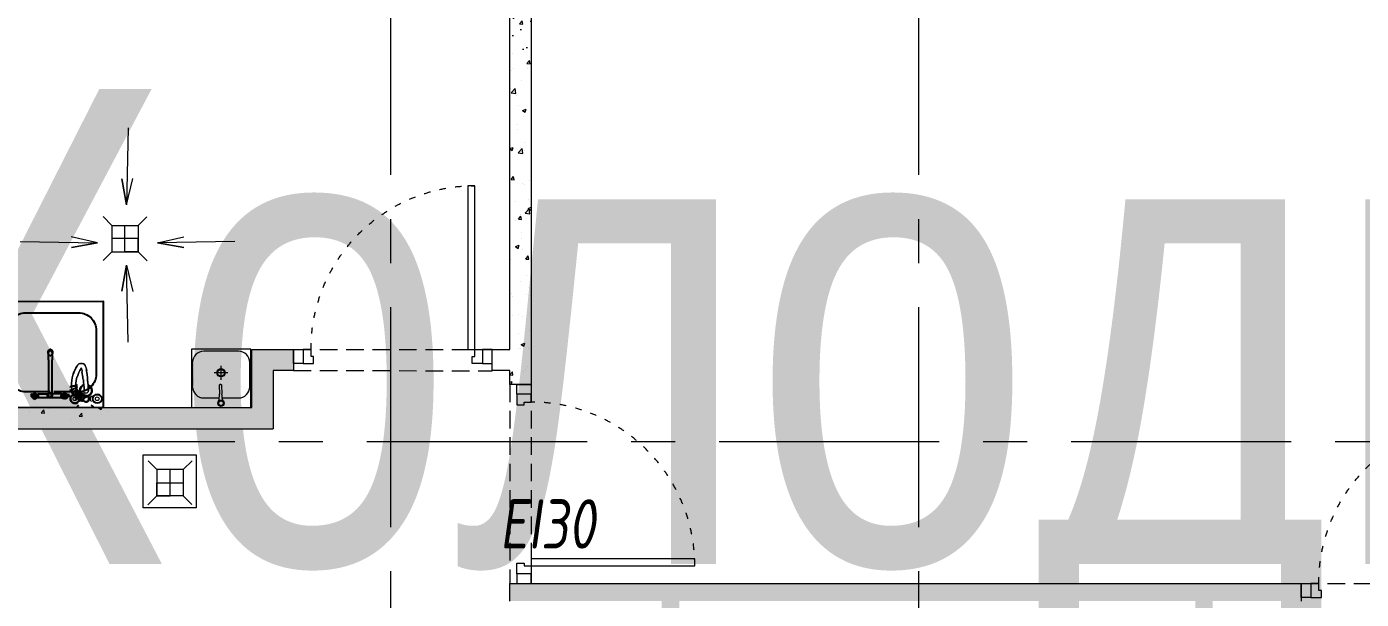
# Model space of a CAD drawing. Header units: millimetres. Extents: x -455656 to 9247092, y 0 to 412358.
# Drawn here: x -214300 to -206719, y 362361 to 365613 of the extents above; entities that cross this region are included whole.
import ezdxf
from ezdxf import colors
from ezdxf.entities.mleader import LeaderData, LeaderLine
from ezdxf.enums import TextEntityAlignment as Align
from ezdxf.math import Vec2, Vec3

# ---------------------------------------------------------------- set-up
doc = ezdxf.new("R2018")
doc.units = ezdxf.units.MM
doc.header["$MEASUREMENT"] = 0
for name, pattern in [('ACAD_ISO03W100', [30, 12, -18]), ('ADSK_Штриховая_ш2 п1', [3, 2, -1]), ('CENTER', [2, 1.25, -0.25, 0.25, -0.25])]:
    doc.linetypes.add(name, pattern=pattern)
doc.layers.get('0').update_dxf_attribs({"color": 250, "lineweight": 9})
doc.layers.add('АР_Названия помещений', color=124, linetype='Continuous', lineweight=5, plot=False)
for name, color, linetype, lineweight in [('АР_Номер помещения', 1, 'Continuous', 25), ('АР_Помещения_площадь', 19, 'Continuous', 9), ('АР_тонкая линия', 250, 'Continuous', 0), ('подлога', 250, 'Continuous', 9)]:
    doc.layers.add(name, color=color, linetype=linetype, lineweight=lineweight)
doc.layers.add('ТХ_ВК_трапы', color=5, linetype='Continuous')
doc.styles.add('ISOCPEUR', font='isocpeur.ttf', dxfattribs={"width": 0.7})
doc.styles.get("Standard").update_dxf_attribs({"font": 'isocpeur.ttf'})
doc.styles.add('Архитект', font='isocpeur.ttf', dxfattribs={"width": 0.8, "oblique": 8})
pattern_1 = [(50, (0, 247657.5), (215.17805, -18.82564), [22.5, -247.5]), (355, (0, 247657.5), (-41.6254, 225.65764), [18, -198]), (100.45144, (17.93, 247655.93), (173.55265, 206.832), [19.12206, -210.34263]), (46.1842, (0, 247717.5), (320.1724, -49.65578), [33.75, -371.25]), (96.63564, (26.68, 247713.36), (280.3986, 292.23558), [28.6831, -315.51413]), (351.18416, (0, 247717.5), (280.3986, 292.2356), [27, -297]), (21, (30, 247702.5), (179.07212, -120.78567), [22.5, -247.5]), (326, (30, 247702.5), (72.9946, 217.54501), [18, -198]), (71.45144, (44.92, 247692.43), (252.06671, 96.75935), [19.12206, -210.34263]), (37.5, (0, 247657.5), (3.647957, 99.868156), [0, -195.6, 0, -201, 0, -198.75]), (7.5, (0, 247657.5), (78.92086, 118.323514), [0, -114.6, 0, -191.1, 0, -75.75]), (327.5, (-66.9, 247657.5), (160.14673, -6.766462), [0, -75, 0, -234, 0, -310.5]), (317.5, (-96.9, 247657.5), (174.95585, 30.031495), [0, -97.5, 0, -155.4, 0, -220.5])]

# ---------------------------------------------------------------- blocks, each defined once
blk = doc.blocks.new('*U456')
for points in [[(-55, -80), (-55, 0), (-115, 0), (-115, -40), (-100, -40), (-100, -80), (-55, -80)], [(0, 0), (0, -80), (-55, -80), (-55, 0), (0, 0)], [(-1130, 0), (-1130, -80), (-1075, -80), (-1075, 0), (-1130, 0)], [(-1075, -80), (-1075, 0), (-1015, 0), (-1015, -40), (-1030, -40), (-1030, -80), (-1075, -80)]]:
    blk.add_lwpolyline(points)
blk.add_lwpolyline([(-100, -80), (-100, -1010), (-140, -1010), (-140, -80)], close=True)
at = {"linetype": 'ACAD_ISO03W100', "ltscale": 3}
blk.add_arc((-100, -80), 930, 180, 270, dxfattribs=at)
blk = doc.blocks.new('*U12')
blk.add_lwpolyline([(100, 80), (100, 1010), (140, 1010), (140, 80)], close=True)
for points in [[(0, 0), (0, 80), (55, 80), (55, 0), (0, 0)], [(55, 80), (55, 0), (115, 0), (115, 40), (100, 40), (100, 80), (55, 80)], [(1075, 80), (1075, 0), (1015, 0), (1015, 40), (1030, 40), (1030, 80), (1075, 80)], [(1130, 0), (1130, 80), (1075, 80), (1075, 0), (1130, 0)]]:
    blk.add_lwpolyline(points)
at = {"linetype": 'ACAD_ISO03W100', "ltscale": 3}
blk.add_arc((100, 80), 930, 0, 90, dxfattribs=at)
blk = doc.blocks.new('*U457')
for points in [[(0, 0), (0, -80), (55, -80), (55, 0), (0, 0)], [(55, -80), (55, 0), (115, 0), (115, -40), (100, -40), (100, -80), (55, -80)], [(1075, -80), (1075, 0), (1015, 0), (1015, -40), (1030, -40), (1030, -80), (1075, -80)], [(1130, 0), (1130, -80), (1075, -80), (1075, 0), (1130, 0)]]:
    blk.add_lwpolyline(points)
blk.add_lwpolyline([(100, -80), (100, -1010), (140, -1010), (140, -80)], close=True)
at = {"linetype": 'ACAD_ISO03W100', "ltscale": 3}
blk.add_arc((100, -80), 930, 270, 0, dxfattribs=at)
blk = doc.blocks.new('*U52')
at = {"color": 7, "style": 'ISOCPEUR', "width": 0.7, "flags": 1}
blk.add_attdef('КАТЕГОРИЯ', (-499.2, -2092.2), '', height=250, dxfattribs=at)
at = {"layer": 'АР_Номер помещения', "color": 7, "style": 'ISOCPEUR', "width": 0.7}
blk.add_attdef('НОМЕР_ПОМЕЩЕНИЯ', text='', height=300, dxfattribs=at).set_placement((2520.3, -1416.1), align=Align.MIDDLE_CENTER)
at = {"layer": 'АР_Помещения_площадь', "color": 7, "lineweight": 30, "width": 0.7, "flags": 104}
blk.add_attdef('ИМЯ_ПОМЕЩЕНИЯ', text='', height=100, dxfattribs=at).set_placement((157.6, 1217.1), align=Align.MIDDLE_CENTER)
at = {"layer": 'АР_Помещения_площадь', "color": 7, "style": 'ISOCPEUR', "width": 0.7}
blk.add_attdef('ПЛОЩАДЬ_ПОМЕЩЕНИЯ', text='', height=200, dxfattribs=at).set_placement((1399.1, -2454.1), align=Align.MIDDLE_RIGHT)
blk = doc.blocks.new('_DotSmall')
at = {"color": 0, "linetype": 'ByBlock', "const_width": 0.5}
blk.add_lwpolyline([(-0.0625, 0, 1), (0.0625, 0, 1)], format="xyb", close=True, dxfattribs=at)
blk = doc.blocks.new('Трап ТХ')
at = {"layer": 'ТХ_ВК_трапы', "color": 5, "lineweight": 0}
for p, q in [((305243.2, -196674.3), (305292.9, -196724.5)), ((305292.9, -196724.5), (305292.9, -196874.5)), ((305292.9, -196724.5), (305442.2, -196724.5)), ((305367.6, -196874.5), (305367.6, -196724.5)), ((305491.2, -196675.5), (305442.2, -196724.5)), ((305442.2, -196724.5), (305442.2, -196874.5)), ((305442.2, -196799.5), (305292.9, -196799.5)), ((305442.2, -196874.5), (305442.2, -196799.5)), ((305243.2, -196924.3), (305292.9, -196874.5)), ((305292.9, -196874.5), (305442.2, -196874.5)), ((305442.2, -196874.5), (305367.6, -196874.5)), ((305493.2, -196925.5), (305442.2, -196874.5))]:
    blk.add_line(p, q, dxfattribs=at)
blk = doc.blocks.new('A$C6f2de472')
at = {"layer": 'АР_тонкая линия', "ltscale": 100}
for p, q in [((55, -69), (55, -734)), ((55, -734), (10, -510)), ((10, -510), (55, -734)), ((55, -734), (104, -506))]:
    blk.add_line(p, q, dxfattribs=at)

msp = doc.modelspace()

# ---------------------------------------------------------------- hatches: boundary and pattern name
at = {"layer": 'подлога', "ltscale": 100}
h = msp.add_hatch(dxfattribs=at)
h.set_pattern_fill('AR-CONC', color=256, scale=30)
h.set_pattern_definition([(50, (-1093.51, 253307.5), (215.17805, -18.82564), [22.5, -247.5]), (355, (-1093.5, 253307.5), (-41.6254, 225.65764), [18, -198]), (100.45144, (-1075.58, 253305.93), (173.55265, 206.832), [19.12206, -210.34263]), (46.1842, (-1093.5, 253367.5), (320.1724, -49.65578), [33.75, -371.25]), (96.63564, (-1066.83, 253363.36), (280.3986, 292.2356), [28.6831, -315.51413]), (351.18416, (-1093.5, 253367.5), (280.3986, 292.2356), [27, -297]), (21, (-1063.51, 253352.5), (179.07212, -120.78567), [22.5, -247.5]), (326, (-1063.5, 253352.5), (72.9946, 217.54501), [18, -198]), (71.45144, (-1048.59, 253342.43), (252.06671, 96.75935), [19.12206, -210.34263]), (37.5, (-1093.51, 253307.5), (3.647957, 99.868156), [0, -195.6, 0, -201, 0, -198.75]), (7.5, (-1093.51, 253307.5), (78.92086, 118.323514), [0, -114.6, 0, -191.1, 0, -75.75]), (327.5, (-1160.41, 253307.5), (160.14673, -6.766462), [0, -75, 0, -234, 0, -310.5]), (317.5, (-1190.41, 253307.5), (174.95585, 30.031495), [0, -97.5, 0, -155.4, 0, -220.5])])
h.paths.add_polyline_path([(-211435.4, 366108.2), (-214333.9, 366108.2), (-214333.9, 366008.2), (-211555.4, 366008.2), (-211555.4, 363581.3), (-211435.4, 363581.3)])
h = msp.add_hatch(dxfattribs=at)
h.set_pattern_fill('AR-CONC', color=256, scale=30)
h.set_pattern_definition(pattern_1)
h.paths.add_polyline_path([(-212900.8, 363659.8), (-212785.4, 363659.8), (-212785.4, 363779.8), (-213020.8, 363779.8), (-213020.8, 363449.5), (-217983.9, 363449.4), (-217983.9, 363329.4), (-212900.8, 363329.5)])
h = msp.add_hatch(dxfattribs=at)
h.set_pattern_fill('AR-CONC', color=256, scale=30)
h.set_pattern_definition(pattern_1)
h.paths.add_polyline_path([(-207562.8, 362351.3), (-207060.8, 362351.3), (-207060.8, 362451.3), (-211555.4, 362451.3), (-211555.4, 362351.3), (-210693.8, 362351.3), (-210693.8, 361588.2), (-210593.8, 361588.2), (-210593.8, 362351.3), (-207662.8, 362351.3), (-207662.8, 358899.4), (-210361.8, 358900.6), (-210361.8, 359081.4), (-210461.8, 359081.4), (-210461.8, 358522.2), (-210361.8, 358522.2), (-210361.8, 358800.6), (-207562.8, 358799)])

# ---------------------------------------------------------------- linework, layer by layer
at = {"layer": 'подлога', "linetype": 'CENTER', "ltscale": 1000}
for p, q in [((-212233.9, 382020.7), (-212233.9, 326288.3)), ((-209233.9, 382020.7), (-209233.9, 326288.3)), ((-224367.6, 363258.2), (-141189.2, 363258.2))]:
    msp.add_line(p, q, dxfattribs=at)
at = {"layer": 'подлога', "ltscale": 100}
for p, q in [((-211435.4, 366008.2), (-211435.4, 363581.3)), ((-217983.9, 363449.4), (-213020.8, 363449.5)), ((-217983.9, 363329.4), (-212900.8, 363329.5))]:
    msp.add_line(p, q, dxfattribs=at)
at = {"layer": 'подлога', "color": 132, "linetype": 'ByBlock', "lineweight": -2, "ltscale": 100}
for p, q in [((-214179.1, 363766.1, 0), (-214175.1, 363776.1, 0)), ((-214179.1, 363760.1, 0), (-214179.1, 363766.1, 0)), ((-214175, 363750.1, 0), (-214179.1, 363760.1, 0)), ((-214176.1, 363764.1, 0), (-214169.1, 363776.1, 0)), ((-214176, 363720.1, 0), (-214176.1, 363764.1, 0)), ((-214175.1, 363776.1, 0), (-214168.1, 363782.1, 0)), ((-214168, 363744.1, 0), (-214175, 363750.1, 0)), ((-214169.1, 363776.1, 0), (-214163.1, 363776.2, 0)), ((-214168.1, 363782.1, 0), (-214164.1, 363782.2, 0)), ((-214164, 363744.2, 0), (-214168, 363744.1, 0)), ((-214164.1, 363782.2, 0), (-214157.1, 363776.2, 0)), ((-214157, 363750.2, 0), (-214164, 363744.2, 0)), ((-214163.1, 363776.2, 0), (-214156.1, 363764.2, 0)), ((-214157.1, 363776.2, 0), (-214153.1, 363766.2, 0)), ((-214153.1, 363760.2, 0), (-214157, 363750.2, 0)), ((-214156.1, 363764.2, 0), (-214156, 363720.2, 0)), ((-214153.1, 363766.2, 0), (-214153.1, 363760.2, 0)), ((-214176, 363720.1, 0), (-214175.8, 363511.2, 0)), ((-214155.8, 363511.1, 0), (-214156, 363720.2, 0)), ((-214259.4, 363504.3, 0), (-214275.3, 363528.4, 0)), ((-214275.3, 363528.4, 0), (-214274.3, 363515.4, 0)), ((-214259.4, 363504.3, 0), (-214275.3, 363528.4, 0)), ((-214268.8, 363520.4, 0), (-214271.8, 363511.5, 0)), ((-214268.8, 363520.4, 0), (-214271.8, 363511.5, 0)), ((-214270.3, 363514.3, 0), (-214270.3, 363524.3, 0)), ((-214270.3, 363514.3, 0), (-214270.3, 363524.3, 0)), ((-214238.8, 363521.4, 0), (-214268.8, 363520.4, 0)), ((-214238.8, 363521.4, 0), (-214268.8, 363520.4, 0)), ((-214256.8, 363517.4, 0), (-214266.9, 363507.4, 0)), ((-214256.8, 363517.4, 0), (-214266.9, 363507.4, 0)), ((-214244.8, 363517.4, 0), (-214256.8, 363517.4, 0)), ((-214244.8, 363517.4, 0), (-214256.8, 363517.4, 0)), ((-214237.3, 363525.3, 0), (-214251.3, 363505.3, 0)), ((-214237.3, 363525.3, 0), (-214251.3, 363505.3, 0)), ((-214234.9, 363507.4, 0), (-214244.8, 363517.4, 0)), ((-214234.9, 363507.4, 0), (-214244.8, 363517.4, 0)), ((-214240.3, 363507.3, 0), (-214235.3, 363516.3, 0)), ((-214240.3, 363507.3, 0), (-214235.3, 363516.3, 0)), ((-214230.8, 363511.4, 0), (-214238.8, 363521.4, 0)), ((-214230.8, 363511.4, 0), (-214238.8, 363521.4, 0)), ((-214238.3, 363514.3, 0), (-214238.3, 363524.3, 0)), ((-214238.3, 363514.3, 0), (-214238.3, 363524.3, 0)), ((-214237.3, 363525.3, 0), (-214234.3, 363528.3, 0)), ((-214237.3, 363525.3, 0), (-214234.3, 363528.3, 0)), ((-214235.3, 363516.3, 0), (-214237.3, 363525.3, 0)), ((-214235.3, 363516.3, 0), (-214237.3, 363525.3, 0)), ((-214234.3, 363528.3, 0), (-214235.3, 363525.3, 0)), ((-214234.3, 363528.3, 0), (-214235.3, 363525.3, 0)), ((-214234.3, 363514.3, 0), (-214235.3, 363525.3, 0)), ((-214234.3, 363514.3, 0), (-214235.3, 363525.3, 0)), ((-214234.4, 363528, 0), (-214179.3, 363528, 0)), ((-214175.3, 363531.2, 0), (-214184.3, 363524.2, 0)), ((-214175.3, 363531.2, 0), (-214184.3, 363524.2, 0)), ((-214184.3, 363524.2, 0), (-214184.3, 363514.2, 0)), ((-214184.3, 363524.2, 0), (-214184.3, 363514.2, 0)), ((-214174.3, 363531.2, 0), (-214181.3, 363524.2, 0)), ((-214174.3, 363531.2, 0), (-214181.3, 363524.2, 0)), ((-214181.3, 363524.2, 0), (-214181.3, 363513.2, 0)), ((-214181.3, 363524.2, 0), (-214181.3, 363513.2, 0)), ((-214179.4, 363522, 0), (-214172.4, 363531.1, 0)), ((-214179.4, 363516.1, 0), (-214179.4, 363522, 0)), ((-214179.3, 363516.2, 0), (-214172.3, 363506.2, 0)), ((-214179.3, 363516.2, 0), (-214172.3, 363506.2, 0)), ((-214163.3, 363531.1, 0), (-214175.3, 363531.2, 0)), ((-214163.3, 363531.1, 0), (-214175.3, 363531.2, 0)), ((-214159.3, 363522, 0), (-214166.4, 363531.2, 0)), ((-214157.3, 363524.1, 0), (-214164.3, 363531.2, 0)), ((-214157.3, 363524.1, 0), (-214164.3, 363531.2, 0)), ((-214154.3, 363524.1, 0), (-214163.3, 363531.1, 0)), ((-214154.3, 363524.1, 0), (-214163.3, 363531.1, 0)), ((-214104.2, 363528.1, 0), (-214159.3, 363528, 0)), ((-214159.3, 363516.1, 0), (-214159.3, 363522, 0)), ((-214157.3, 363513.1, 0), (-214157.3, 363524.1, 0)), ((-214157.3, 363513.1, 0), (-214157.3, 363524.1, 0)), ((-214154.3, 363514.1, 0), (-214154.3, 363524.1, 0)), ((-214154.3, 363514.1, 0), (-214154.3, 363524.1, 0)), ((-214104.3, 363528.4, 0), (-214103.3, 363525.4, 0)), ((-214101.3, 363525.4, 0), (-214104.3, 363528.4, 0)), ((-214104.3, 363528.4, 0), (-214103.3, 363525.4, 0)), ((-214101.3, 363525.4, 0), (-214104.3, 363528.4, 0)), ((-214104.2, 363514.4, 0), (-214103.3, 363525.4, 0)), ((-214104.2, 363514.4, 0), (-214103.3, 363525.4, 0)), ((-214103.2, 363516.4, 0), (-214101.3, 363525.4, 0)), ((-214103.2, 363516.4, 0), (-214101.3, 363525.4, 0)), ((-214098.2, 363507.4, 0), (-214103.2, 363516.4, 0)), ((-214098.2, 363507.4, 0), (-214103.2, 363516.4, 0)), ((-214101.3, 363525.4, 0), (-214087.2, 363505.5, 0)), ((-214101.3, 363525.4, 0), (-214087.2, 363505.5, 0)), ((-214100.8, 363511.5, 0), (-214092.9, 363521.5, 0)), ((-214100.8, 363511.5, 0), (-214092.9, 363521.5, 0)), ((-214100.2, 363514.4, 0), (-214100.3, 363524.4, 0)), ((-214100.2, 363514.4, 0), (-214100.3, 363524.4, 0)), ((-214096.8, 363507.5, 0), (-214086.9, 363517.5, 0)), ((-214096.8, 363507.5, 0), (-214086.9, 363517.5, 0)), ((-214092.9, 363521.5, 0), (-214062.9, 363520.6, 0)), ((-214092.9, 363521.5, 0), (-214062.9, 363520.6, 0)), ((-214086.9, 363517.5, 0), (-214074.9, 363517.6, 0)), ((-214086.9, 363517.5, 0), (-214074.9, 363517.6, 0)), ((-214079.2, 363504.5, 0), (-214063.3, 363528.5, 0)), ((-214079.2, 363504.5, 0), (-214063.3, 363528.5, 0)), ((-214074.9, 363517.6, 0), (-214064.8, 363507.6, 0)), ((-214074.9, 363517.6, 0), (-214064.8, 363507.6, 0)), ((-214068.2, 363514.5, 0), (-214068.3, 363524.5, 0)), ((-214068.2, 363514.5, 0), (-214068.3, 363524.5, 0)), ((-214063.3, 363528.5, 0), (-214064.2, 363515.5, 0)), ((-214062.9, 363520.6, 0), (-214059.8, 363511.6, 0)), ((-214062.9, 363520.6, 0), (-214059.8, 363511.6, 0)), ((-214263.4, 363502.3, 0), (-214274.3, 363515.4, 0)), ((-214263.4, 363502.3, 0), (-214274.3, 363515.4, 0)), ((-214270.3, 363514.3, 0), (-214260.3, 363505.3, 0)), ((-214270.3, 363514.3, 0), (-214260.3, 363505.3, 0)), ((-214263.4, 363502.3, 0), (-214261.3, 363505.3, 0)), ((-214263.4, 363502.3, 0), (-214261.3, 363505.3, 0)), ((-214263.4, 363502.3, 0), (-214258.4, 363498.3, 0)), ((-214263.4, 363502.3, 0), (-214258.4, 363498.3, 0)), ((-214261.3, 363505.3, 0), (-214259.4, 363504.3, 0)), ((-214261.3, 363505.3, 0), (-214259.4, 363504.3, 0)), ((-214260.3, 363505.3, 0), (-214248.3, 363505.3, 0)), ((-214260.3, 363505.3, 0), (-214248.3, 363505.3, 0)), ((-214252.4, 363503.3, 0), (-214259.4, 363504.3, 0)), ((-214252.4, 363503.3, 0), (-214259.4, 363504.3, 0)), ((-214258.4, 363498.3, 0), (-214249.4, 363501.3, 0)), ((-214258.4, 363498.3, 0), (-214249.4, 363501.3, 0)), ((-214252.4, 363503.3, 0), (-214251.3, 363505.3, 0)), ((-214252.4, 363503.3, 0), (-214251.3, 363505.3, 0)), ((-214251.3, 363505.3, 0), (-214240.3, 363507.3, 0)), ((-214251.3, 363505.3, 0), (-214240.3, 363507.3, 0)), ((-214238.3, 363505.3, 0), (-214249.4, 363501.3, 0)), ((-214238.3, 363505.3, 0), (-214249.4, 363501.3, 0)), ((-214248.3, 363505.3, 0), (-214238.3, 363514.3, 0)), ((-214248.3, 363505.3, 0), (-214238.3, 363514.3, 0)), ((-214238.3, 363505.3, 0), (-214234.3, 363514.3, 0)), ((-214238.3, 363505.3, 0), (-214234.3, 363514.3, 0)), ((-214100.2, 363505.4, 0), (-214238.3, 363505.3, 0)), ((-214184.3, 363514.2, 0), (-214175.3, 363507.2, 0)), ((-214184.3, 363514.2, 0), (-214175.3, 363507.2, 0)), ((-214181.3, 363513.2, 0), (-214174.3, 363506.2, 0)), ((-214181.3, 363513.2, 0), (-214174.3, 363506.2, 0)), ((-214175.3, 363507.2, 0), (-214163.3, 363507.1, 0)), ((-214175.3, 363507.2, 0), (-214163.3, 363507.1, 0)), ((-214174.3, 363506.2, 0), (-214164.3, 363506.2, 0)), ((-214174.3, 363506.2, 0), (-214164.3, 363506.2, 0)), ((-214166.3, 363506.2, 0), (-214159.3, 363516.1, 0)), ((-214166.3, 363506.2, 0), (-214159.3, 363516.1, 0)), ((-214164.3, 363506.2, 0), (-214157.3, 363513.1, 0)), ((-214164.3, 363506.2, 0), (-214157.3, 363513.1, 0)), ((-214163.3, 363507.1, 0), (-214154.3, 363514.1, 0)), ((-214163.3, 363507.1, 0), (-214154.3, 363514.1, 0)), ((-214100.2, 363505.4, 0), (-214104.2, 363514.4, 0)), ((-214100.2, 363505.4, 0), (-214104.2, 363514.4, 0)), ((-214090.2, 363505.4, 0), (-214100.2, 363514.4, 0)), ((-214090.2, 363505.4, 0), (-214100.2, 363514.4, 0)), ((-214100.2, 363505.4, 0), (-214089.2, 363501.4, 0)), ((-214100.2, 363505.4, 0), (-214089.2, 363501.4, 0)), ((-214087.2, 363505.5, 0), (-214098.2, 363507.4, 0)), ((-214087.2, 363505.5, 0), (-214098.2, 363507.4, 0)), ((-214078.2, 363505.5, 0), (-214090.2, 363505.4, 0)), ((-214078.2, 363505.5, 0), (-214090.2, 363505.4, 0)), ((-214080.2, 363498.5, 0), (-214089.2, 363501.4, 0)), ((-214080.2, 363498.5, 0), (-214089.2, 363501.4, 0)), ((-214086.2, 363503.5, 0), (-214087.2, 363505.5, 0)), ((-214086.2, 363503.5, 0), (-214087.2, 363505.5, 0)), ((-214086.2, 363503.5, 0), (-214079.2, 363504.5, 0)), ((-214086.2, 363503.5, 0), (-214079.2, 363504.5, 0)), ((-214075.2, 363502.5, 0), (-214080.2, 363498.5, 0)), ((-214075.2, 363502.5, 0), (-214080.2, 363498.5, 0)), ((-214077.2, 363505.5, 0), (-214079.2, 363504.5, 0)), ((-214077.2, 363505.5, 0), (-214079.2, 363504.5, 0)), ((-214068.2, 363514.5, 0), (-214078.2, 363505.5, 0)), ((-214068.2, 363514.5, 0), (-214078.2, 363505.5, 0)), ((-214075.2, 363502.5, 0), (-214077.2, 363505.5, 0)), ((-214075.2, 363502.5, 0), (-214077.2, 363505.5, 0)), ((-214075.2, 363502.5, 0), (-214064.2, 363515.5, 0)), ((-214075.2, 363502.5, 0), (-214064.2, 363515.5, 0))]:
    msp.add_line(p, q, dxfattribs=at)
at = {"layer": 'подлога', "color": 132}
for p, q in [((-213026.8, 363781.5), (-213363.8, 363781.5)), ((-213363.8, 363781.5), (-213363.8, 363449.5)), ((-213096.8, 363769.5), (-213293.8, 363769.5)), ((-213026.8, 363449.5), (-213026.8, 363781.5)), ((-213357.8, 363705.5), (-213357.8, 363568.5)), ((-213196.8, 363686.3), (-213196.7, 363608)), ((-213032.8, 363568.5), (-213032.8, 363705.5)), ((-213158.1, 363647.5), (-213236.4, 363647.5)), ((-213206.3, 363577.1), (-213206, 363578)), ((-213206.3, 363577.1), (-213206, 363578)), ((-213206.3, 363577.1), (-213204.9, 363526.7)), ((-213206.3, 363577.1), (-213204.9, 363526.7)), ((-213206, 363578), (-213205.6, 363578.9)), ((-213205.6, 363578.9), (-213204.9, 363579.8)), ((-213205.5, 363515.3), (-213204.9, 363526.7)), ((-213204.9, 363579.8), (-213204.1, 363580.5)), ((-213204.9, 363579.8), (-213204.1, 363580.5)), ((-213204.1, 363580.5), (-213203.2, 363581.1)), ((-213204.1, 363580.5), (-213203.2, 363581.1)), ((-213203.4, 363581.3), (-213202.9, 363581.6)), ((-213203.2, 363581.1), (-213202.2, 363581.6)), ((-213203.2, 363581.1), (-213202.2, 363581.6)), ((-213202.9, 363581.6), (-213202.1, 363582)), ((-213202.6, 363581.6), (-213201.5, 363581.9)), ((-213202.6, 363581.6), (-213201.5, 363581.9)), ((-213202.1, 363582), (-213201.3, 363582.2)), ((-213201.5, 363581.9), (-213200.4, 363582)), ((-213201.5, 363581.9), (-213200.4, 363582)), ((-213201.3, 363582.2), (-213200.4, 363582.3)), ((-213200.4, 363582.3), (-213199.6, 363582.2)), ((-213200.4, 363582), (-213199.3, 363582)), ((-213200.4, 363582), (-213199.3, 363582)), ((-213199.6, 363582.2), (-213198.8, 363582.1)), ((-213199.3, 363582), (-213198.3, 363581.8)), ((-213199.3, 363582), (-213198.3, 363581.8)), ((-213198.8, 363582.1), (-213198, 363581.8)), ((-213198, 363581.8), (-213197.4, 363581.4)), ((-213197.9, 363581.7), (-213196.8, 363581.3)), ((-213197.9, 363581.7), (-213196.8, 363581.3)), ((-213196.8, 363581.3), (-213195.9, 363580.8)), ((-213196.8, 363581.3), (-213195.9, 363580.8)), ((-213195.9, 363580.8), (-213195.1, 363580.1)), ((-213195.9, 363580.8), (-213195.1, 363580.1)), ((-213195.1, 363580.1), (-213194.4, 363579.3)), ((-213194.4, 363579.3), (-213193.9, 363578.4)), ((-213194.4, 363579.3), (-213193.9, 363578.4)), ((-213193.9, 363578.4), (-213193.6, 363577.4)), ((-213193.9, 363578.4), (-213193.6, 363577.4)), ((-213193.6, 363577.4), (-213192.1, 363528)), ((-213192.2, 363528.1), (-213192.1, 363528)), ((-213192.1, 363528), (-213192, 363527)), ((-213192.1, 363528), (-213192, 363527)), ((-213190.8, 363515.7), (-213192, 363527)), ((-213378.8, 363451.2), (-213041.8, 363451.2)), ((-213293.8, 363504.5), (-213206.5, 363504.5)), ((-213209.8, 363487.1), (-213208.5, 363490.5)), ((-213208.5, 363490.4), (-213207.4, 363496.3)), ((-213207.4, 363496.3), (-213206.5, 363504.3)), ((-213206.5, 363504.3), (-213205.5, 363515.3)), ((-213189.5, 363505.4), (-213190.8, 363515.7)), ((-213188.2, 363497.5), (-213189.5, 363505.4)), ((-213189.4, 363504.5), (-213096.8, 363504.5)), ((-213186.7, 363491.6), (-213188.2, 363497.5)), ((-213185.2, 363488.4), (-213186.7, 363491.8)), ((-213185.2, 363488.4), (-213186.7, 363491.8))]:
    msp.add_line(p, q, dxfattribs=at)
at = {"layer": 'подлога', "linetype": 'ADSK_Штриховая_ш2 п1', "ltscale": 50}
for p, q in [((-212785.4, 363779.8), (-211655.4, 363779.5)), ((-212785.4, 363659.8), (-211655.4, 363659.3)), ((-207060.9, 362451.3), (-205930.9, 362451))]:
    msp.add_line(p, q, dxfattribs=at)
at = {"layer": 'подлога', "color": 253, "linetype": 'Continuous', "ltscale": 100}
for p, q in [((-213079.5, 363569.5), (-213079.5, 363569.5)), ((-214173.7, 363444.1), (-214173.7, 363444.1)), ((-213971.3, 363449.1), (-213971.3, 363449.1)), ((-213892.4, 363449.4), (-213877.5, 363439.4)), ((-213877.5, 363439.4), (-213874.1, 363449.4)), ((-214287.3, 363429.2), (-214287.3, 363429.2)), ((-214217.5, 363420), (-214203, 363437.3)), ((-214217.5, 363420), (-214199.6, 363418.5)), ((-214199.6, 363418.5), (-214203, 363437.3)), ((-214050.7, 363382.8), (-214050.7, 363382.8)), ((-214002.3, 363401.2), (-213987.9, 363418.5)), ((-214002.3, 363401.2), (-213984.4, 363399.7)), ((-213990.4, 363403.9), (-213990.4, 363403.9)), ((-213984.4, 363399.7), (-213987.9, 363418.5)), ((-213875.7, 363412.8), (-213875.7, 363412.8)), ((-213836.3, 363425), (-213836.3, 363425))]:
    msp.add_line(p, q, dxfattribs=at)
at = {"layer": 'подлога', "ltscale": 100}
for points in [[(-211555.4, 363779.8), (-211555.4, 365875.6)], [(-213020.8, 363449.5), (-213020.8, 363779.8)], [(-213020.8, 363779.8), (-212785.4, 363779.8)], [(-212785.4, 363779.8), (-212785.4, 363659.8)], [(-211655.4, 363659.8), (-211655.4, 363779.8)], [(-211655.4, 363779.8), (-211555.4, 363779.8)], [(-212900.8, 363659.8), (-212900.8, 363329.5)], [(-212785.4, 363659.8), (-212900.8, 363659.8)], [(-211555.4, 363659.8), (-211655.4, 363659.8)], [(-211555.4, 363581.3), (-211555.4, 363659.8)], [(-211435.4, 363581.3), (-211555.4, 363581.3)], [(-211555.4, 362351.3), (-211555.4, 362451.3)], [(-211555.4, 362451.3), (-207060.8, 362451.3)], [(-207060.8, 362451.3), (-207060.8, 362351.3)]]:
    msp.add_lwpolyline(points, dxfattribs=at)
at = {"layer": 'подлога', "color": 132, "linetype": 'ByBlock', "lineweight": -2, "ltscale": 100, "elevation": 0}
msp.add_lwpolyline([(-214468.3, 363451.1), (-213863.3, 363451.6), (-213863.8, 364051.6), (-214468.8, 364051.1), (-214468.3, 363451.1)], dxfattribs=at)
msp.add_lwpolyline([(-214166.4, 363539.1), (-214305.6, 363538.9, -0.414214), (-214405.7, 363638.8), (-214405.9, 363887.7, -0.414214), (-214306, 363987.8), (-214005.7, 363988, -0.414214), (-213905.6, 363888.1), (-213905.4, 363639.3, -0.414214), (-214005.3, 363539.2), (-214146.4, 363539.1)], format="xyb", dxfattribs=at)
at = {"layer": 'подлога', "color": 132, "lineweight": 0, "elevation": 0}
for points in [[(-214012.7, 363689.5, -0.098402), (-214000.9, 363699.8, 0.098402), (-214012.2, 363688.4, 0.153885), (-214046.5, 363572.6, -0.153885), (-214012.7, 363689.5)], [(-213972.6, 363487.2, -0.016359), (-213992.2, 363500.2, 0.016359), (-213971.2, 363487.5, 1.000109), (-213955.2, 363512.4, -1.000109), (-213972.6, 363487.2)]]:
    msp.add_lwpolyline(points, format="xyb", dxfattribs=at)
for points in [[(-213991.1, 363671.6, 0.086562), (-214012, 363626, -0.086562)], [(-213980, 363698.4, 0.263202), (-213998.7, 363698.5, -0.263202)], [(-213984.6, 363654.3, 0.048642), (-213990.4, 363675.3, -0.048642)], [(-213969.6, 363691.2, 0.128446), (-213979.3, 363701.1, -0.128446)], [(-213959.2, 363661.1, 0.076793), (-213968.9, 363689.8, -0.076793)], [(-214013.6, 363627.1, 0.073497), (-214021.1, 363576.3, -0.073497)], [(-213980.8, 363611.8, 0.021688), (-213986.5, 363653.4, -0.021688)], [(-213973.6, 363546.5, 0.008531), (-213978.4, 363610.1, -0.008531)], [(-213950, 363549, 0.030153), (-213961.9, 363663.4, -0.030153)], [(-214025.5, 363527.4, 3.349514), (-214001, 363509.8, -3.349514)], [(-214029.2, 363523.1, 2.5734), (-214003.9, 363504.5, -2.5734)], [(-214046.3, 363570.6, 0.043708), (-214044, 363554.9, -0.043708)], [(-214043, 363551.2, 0.038822), (-214038.2, 363538.1, -0.038822)], [(-214036.5, 363534.6, 0.030446), (-214030.9, 363525.1, -0.030446)], [(-214026.3, 363523.1, 0.021049), (-214019.7, 363514.9, -0.021049)], [(-214014.4, 363519.7, 0.121122), (-214025, 363523.1, -0.121122)], [(-214020.6, 363529, 0.020071), (-214013.5, 363521.9, -0.020071)], [(-214013.4, 363516.4, 0.006867), (-214006, 363510.4, -0.006867)], [(-214005.3, 363509.1, 0.111571), (-214011.3, 363517.4, -0.111571)], [(-213980, 363578.7, 0.423103), (-213995.7, 363529.5, -0.423103)], [(-213978.8, 363574.5, 0.413779), (-213992.1, 363531.7, -0.413779)], [(-213993.4, 363525.8, 0.071236), (-213986.4, 363518.4, -0.071236)], [(-213990.3, 363528.8, 0.075801), (-213983.9, 363521.8, -0.075801)], [(-213986.7, 363533, 0.071497), (-213977.3, 363528.8, -0.071497)], [(-213981, 363493.2, 1.879148), (-213962.8, 363519, -1.879148)], [(-213980.9, 363519.6, 1.108707), (-213953, 363576.3, -1.108707)], [(-213980.1, 363491.1, 1.639573), (-213960.6, 363518.8, -1.639573)], [(-213978.8, 363546.5, 1.000049), (-213949.2, 363546.5, -1.000049)], [(-213970, 363511, 0.921844), (-213952.4, 363580.5, -0.921844)], [(-214003, 363508.1, 0.006878), (-213995.3, 363502.4, -0.006878)], [(-213998.4, 363484.6, 0.232603), (-213990.7, 363499.6, -0.232603)], [(-213982.2, 363497.9, 0.039911), (-213981.6, 363495, -0.039911)], [(-213932.3, 363515.2, 0.502962), (-213932.3, 363484.6, -0.502962)]]:
    msp.add_lwpolyline(points, format="xyb", close=True, dxfattribs=at)
for points in [[(-214012.6, 363578.2), (-214055, 363569.8)], [(-214055, 363565.5), (-214012.6, 363574)], [(-214012.6, 363565.5), (-214055, 363548.6), (-214012.6, 363565.5), (-214050.7, 363544.4)], [(-214012.6, 363557.1), (-214046.5, 363531.7)], [(-214042.3, 363527.4), (-214012.6, 363552.8)], [(-214008.4, 363548.6), (-214038, 363514.8)], [(-214033.8, 363514.8), (-214004.2, 363544.4)], [(-214004.2, 363540.1), (-214029.6, 363506.3)], [(-214025.3, 363502.1), (-214000, 363535.9)], [(-214021.1, 363569.8), (-214021.1, 363565.5)], [(-214021.1, 363561.3), (-214021.1, 363557.1), (-214016.9, 363552.8), (-214021.1, 363557.1)], [(-213995.7, 363527.4), (-214021.1, 363493.6)], [(-214016.9, 363548.6), (-214016.9, 363544.4), (-214012.6, 363540.1), (-214008.4, 363535.9), (-214008.4, 363531.7), (-214008.4, 363535.9), (-214012.6, 363540.1), (-214016.9, 363544.4)], [(-214016.9, 363493.6), (-213991.5, 363527.4)], [(-213983, 363519), (-214008.4, 363485.1)], [(-214004.2, 363527.4), (-214000, 363527.4), (-214000, 363523.2), (-214000, 363527.4)], [(-214004.2, 363485.1), (-213978.8, 363519)], [(-213978, 363531.7), (-214003.4, 363493.6)], [(-213999.2, 363493.6), (-213973.8, 363527.4)], [(-213995.7, 363519), (-213991.5, 363514.8), (-213987.3, 363514.8), (-213991.5, 363514.8)], [(-213990.7, 363527.4), (-213982.3, 363523.2)], [(-213965.3, 363523.2), (-213990.7, 363485.1)], [(-213986.5, 363485.1), (-213961.1, 363519)], [(-213969.6, 363514.7), (-213961.1, 363506.3), (-213969.6, 363514.7), (-213978, 363519)], [(-213931.5, 363510.5), (-213918.8, 363519)], [(-214005.8, 363463), (-214014.2, 363454.6)], [(-213933.8, 363463), (-213921.1, 363454.6)]]:
    msp.add_lwpolyline(points, close=True, dxfattribs=at)
for points in [[(-214055, 363569.8), (-214055, 363569.8)], [(-214055, 363569.8), (-214055, 363569.8)], [(-214050.7, 363548.6), (-214050.7, 363548.6)], [(-214050.7, 363548.6), (-214050.7, 363548.6)], [(-214046.5, 363527.4), (-214046.5, 363527.4)], [(-214046.5, 363527.4), (-214046.5, 363527.4)], [(-214041.5, 363531.7), (-214041.5, 363531.7)], [(-214041.5, 363531.7), (-214041.5, 363531.7)], [(-214033, 363519), (-214033, 363519)], [(-214033, 363519), (-214033, 363519)], [(-214012.6, 363574), (-214012.6, 363574)], [(-214012.6, 363574), (-214012.6, 363574)], [(-214012.6, 363565.5), (-214012.6, 363565.5)], [(-214012.6, 363565.5), (-214012.6, 363565.5)], [(-214012.6, 363557.1), (-214012.6, 363557.1)], [(-214012.6, 363557.1), (-214012.6, 363557.1)], [(-214008.4, 363544.4), (-214008.4, 363544.4)], [(-214008.4, 363544.4), (-214008.4, 363544.4)], [(-214000, 363535.9), (-214000, 363535.9)], [(-214000, 363535.9), (-214000, 363535.9)], [(-213991.5, 363527.4), (-213991.5, 363527.4)], [(-213991.5, 363527.4), (-213991.5, 363527.4)], [(-213983, 363519), (-213983, 363519)], [(-213983, 363519), (-213983, 363519)], [(-213973.8, 363527.4), (-213973.8, 363527.4)], [(-213973.8, 363527.4), (-213973.8, 363527.4)], [(-213965.3, 363519), (-213965.3, 363519)], [(-213965.3, 363519), (-213965.3, 363519)], [(-214020.3, 363510.5), (-214020.3, 363510.5)], [(-214020.3, 363510.5), (-214020.3, 363510.5)], [(-214011.9, 363502), (-214011.9, 363502)], [(-214011.9, 363502), (-214011.9, 363502)], [(-213999.2, 363493.6), (-213999.2, 363493.6)], [(-213999.2, 363493.6), (-213999.2, 363493.6)], [(-213993.1, 363467.3), (-213993.1, 363467.3)], [(-213993.1, 363467.3), (-213993.1, 363467.3)]]:
    msp.add_lwpolyline(points, dxfattribs=at)
at = {"layer": 'подлога', "linetype": 'ADSK_Штриховая_ш2 п1', "ltscale": 50}
for points in [[(-211555.4, 363581.3), (-211555.4, 362451.3)], [(-211435.4, 363581.3), (-211435.4, 362451.3)]]:
    msp.add_lwpolyline(points, dxfattribs=at)
at = {"layer": 'подлога', "elevation": 171.1}
msp.add_lwpolyline([(-213338.5, 363181.4), (-213338.5, 362881.4), (-213638.5, 362881.4), (-213638.5, 363181.4)], close=True, dxfattribs=at)
at = {"layer": 'подлога', "color": 132, "linetype": 'ByBlock', "lineweight": -2, "ltscale": 100}
for centre in [(-214255.3, 363518.8, 0), (-214255.3, 363518.8, 0), (-214083.3, 363519, 0), (-214083.3, 363519, 0)]:
    msp.add_circle(centre, 13, dxfattribs=at)
at = {"layer": 'подлога', "color": 132, "lineweight": 0}
for centre, radius in [((-213899.8, 363499.9, 0), 27.5), ((-213899.8, 363499.9, 0), 27.5), ((-213899.7, 363499.9, 0), 23.3), ((-213899.7, 363499.9, 0), 23.3), ((-214026.7, 363499.9, 0), 10.6), ((-214026.7, 363499.9, 0), 10.6), ((-213899.8, 363499.9, 0), 10.6), ((-213899.8, 363499.9, 0), 10.6)]:
    msp.add_circle(centre, radius, dxfattribs=at)
at = {"layer": 'подлога', "color": 132}
for radius in [18.3, 13]:
    msp.add_circle((-213196.8, 363474.5), radius, dxfattribs=at)
for centre, start, end in [((-213293.8, 363705.5), 90, 180), ((-213096.8, 363705.5), 0, 90), ((-213293.8, 363568.5), 180, 270), ((-213096.8, 363568.5), 270, 0)]:
    msp.add_arc(centre, 64, start, end, dxfattribs=at)
for major_axis in [(16.5, -16.5), (13.5, -13.5)]:
    msp.add_ellipse((-213196.8, 363647.5), major_axis=major_axis, ratio=1, start_param=4.712389, end_param=10.995574, dxfattribs=at)

# ---------------------------------------------------------------- block references
at = {"layer": 'подлога'}
ref = msp.add_blockref('*U52', (-217247.6, 366337.3), dxfattribs=at)
lines = msp.add_mtext('\\W0.8000;Холодный цех', dxfattribs={"layer": 'АР_Названия помещений', "insert": (-215396.5, 365259), "char_height": 2696.651, "width": 926.94, "attachment_point": 1})
ref.add_attrib('ИМЯ_ПОМЕЩЕНИЯ', '', (-215396.5, 365259), dxfattribs={"flags": 104}).embed_mtext(lines)
at = {"layer": 'подлога', "ltscale": 100, "yscale": 0.6594720959017201, "zscale": 0.6594720959017201}
for p, xscale, rotation in [((-213759.7, 365085.3), 0.6594720959017201, 358.9068246524693), ((-214383, 364358), 0.6594720959017201, 88.90682465246924), ((-213072.1, 364358), -0.6594720959017201, 271.0931753475307), ((-213759.7, 363774.4), -0.6594720959017201, 181.0931753475307)]:
    msp.add_blockref('A$C6f2de472', p, dxfattribs=dict(at, xscale=xscale, rotation=rotation))
at = {"layer": 'подлога', "xscale": -1, "rotation": 180}
msp.add_blockref('*U456', (-211655.4, 363699.8), dxfattribs=at)
at = {"layer": 'подлога'}
msp.add_blockref('Трап ТХ', (-519109.7, 561208.6), dxfattribs=at)
for name, p, rotation in [('*U457', (-211515.4, 362451.3), 90.00000000000001), ('Трап ТХ', (-16686.4, 668391, 171.1), 270)]:
    msp.add_blockref(name, p, dxfattribs=dict(at, rotation=rotation))
at = {"layer": 'подлога', "xscale": -1}
msp.add_blockref('*U12', (-205930.8, 362371.3), dxfattribs=at)

# ---------------------------------------------------------------- texts
at = {"layer": 'подлога', "lineweight": 35, "style": 'Архитект', "oblique": 8, "width": 0.8}
msp.add_text('EI30', height=280, dxfattribs=at).set_placement((-211613.7, 362649.2))

# ---------------------------------------------------------------- leaders
at = {"layer": 'подлога'}
ml = msp.add_multileader_mtext('Standard', dxfattribs=at)
ml.set_content('{\\W0.8;-2,250}', color=256, style='ISOCPEUR')
ml.set_leader_properties(color=256, linetype='Continuous', lineweight=-1)
ml.set_arrow_properties(name='DOTSMALL')
ml.build(insert=Vec2(0, 0))
ml.multileader.update_dxf_attribs({"has_text_frame": 1, "text_left_attachment_type": 4, "text_right_attachment_type": 4, "dogleg_length": 100, "arrow_head_size": 180})
ctx = ml.context
ctx.base_point, ctx.char_height, ctx.arrow_head_size, ctx.landing_gap_size, ctx.plane_origin = Vec3(-297233.6, 376010.4), 250, 180, 50, Vec3(-296855.5, 374536.3)
ctx.left_attachment, ctx.right_attachment = 4, 4
notes = []
notes.append((ctx, [(0, (0, 0, 0), (0, 0), (1, 0), 1, [])]))
ctx.mtext.insert, ctx.mtext.width, ctx.mtext.defined_height, ctx.mtext.line_spacing_style, ctx.mtext.flow_direction = Vec3(-297183.6, 376343.7), 769.989, 343.9, 2, 5
ml = msp.add_multileader_mtext('Standard', dxfattribs=at)
ml.set_content('{\\W0.8;-2,550}', color=256, style='ISOCPEUR')
ml.set_leader_properties(color=256, linetype='Continuous', lineweight=-1)
ml.set_arrow_properties(name='DOTSMALL')
ml.build(insert=Vec2(0, 0))
ml.multileader.update_dxf_attribs({"has_text_frame": 1, "text_left_attachment_type": 4, "text_right_attachment_type": 4, "dogleg_length": 100, "arrow_head_size": 180})
ctx = ml.context
ctx.base_point, ctx.char_height, ctx.arrow_head_size, ctx.landing_gap_size, ctx.plane_origin = Vec3(-302775.8, 371600.8, -2), 250, 180, 50, Vec3(-302295.5, 369356.7, -2)
ctx.left_attachment, ctx.right_attachment = 4, 4
notes.append((ctx, [(0, (0, 0, 0), (0, 0), (1, 0), 1, [])]))
ctx.mtext.insert, ctx.mtext.width, ctx.mtext.defined_height, ctx.mtext.line_spacing_style, ctx.mtext.flow_direction = Vec3(-302725.8, 371934.1, -2), 801.086, 330.7, 2, 5
ml = msp.add_multileader_mtext('Standard', dxfattribs=at)
ml.set_content('{\\W0.8;-2,250}', color=256, style='ISOCPEUR')
ml.set_leader_properties(color=256, linetype='Continuous', lineweight=-1)
ml.set_arrow_properties(name='DOTSMALL')
ml.build(insert=Vec2(0, 0))
ml.multileader.update_dxf_attribs({"has_text_frame": 1, "text_left_attachment_type": 4, "text_right_attachment_type": 4, "dogleg_length": 100, "arrow_head_size": 180})
ctx = ml.context
ctx.base_point, ctx.char_height, ctx.arrow_head_size, ctx.landing_gap_size, ctx.plane_origin = Vec3(-298305.8, 367924.5, 0), 250, 180, 50, Vec3(-302964.3, 364072.2, 0)
ctx.left_attachment, ctx.right_attachment = 4, 4
notes.append((ctx, [(0, (0, 0, 0), (0, 0), (1, 0), 1, [])]))
ctx.mtext.insert, ctx.mtext.width, ctx.mtext.defined_height, ctx.mtext.line_spacing_style, ctx.mtext.flow_direction = Vec3(-298255.8, 368257.9, 0), 769.989, 343.9, 2, 5
ml = msp.add_multileader_mtext('Standard', dxfattribs=at)
ml.set_content('{\\W0.8;-2,550}', color=256, style='ISOCPEUR')
ml.set_leader_properties(color=256, linetype='Continuous', lineweight=-1)
ml.set_arrow_properties(name='DOTSMALL')
ml.build(insert=Vec2(0, 0))
ml.multileader.update_dxf_attribs({"has_text_frame": 1, "text_left_attachment_type": 4, "text_right_attachment_type": 4, "dogleg_length": 100, "arrow_head_size": 180})
ctx = ml.context
ctx.base_point, ctx.char_height, ctx.arrow_head_size, ctx.landing_gap_size, ctx.plane_origin = Vec3(-314736, 367730.8, -2), 250, 180, 50, Vec3(-314255.7, 365486.8, -2)
ctx.left_attachment, ctx.right_attachment = 4, 4
notes.append((ctx, [(0, (0, 0, 0), (0, 0), (1, 0), 1, [])]))
ctx.mtext.insert, ctx.mtext.width, ctx.mtext.defined_height, ctx.mtext.line_spacing_style, ctx.mtext.flow_direction = Vec3(-314686, 368064.1, -2), 801.086, 330.7, 2, 5
ml = msp.add_multileader_mtext('Standard', dxfattribs=at)
ml.set_content('{\\W0.8;-2,250}', color=256, style='ISOCPEUR')
ml.set_leader_properties(color=256, linetype='Continuous', lineweight=-1)
ml.set_arrow_properties(name='DOTSMALL')
ml.build(insert=Vec2(0, 0))
ml.multileader.update_dxf_attribs({"has_text_frame": 1, "text_left_attachment_type": 4, "text_right_attachment_type": 4, "dogleg_length": 100, "arrow_head_size": 180})
ctx = ml.context
ctx.base_point, ctx.char_height, ctx.arrow_head_size, ctx.landing_gap_size, ctx.plane_origin = Vec3(-336127.5, 364643.4, 0), 250, 180, 50, Vec3(-337174, 363586.3, 0)
ctx.left_attachment, ctx.right_attachment = 4, 4
notes.append((ctx, [(0, (0, 0, 0), (0, 0), (1, 0), 1, [])]))
ctx.mtext.insert, ctx.mtext.width, ctx.mtext.defined_height, ctx.mtext.line_spacing_style, ctx.mtext.flow_direction = Vec3(-336077.5, 364976.7, 0), 769.989, 343.9, 2, 5
for ctx, leaders in notes:
    for number, flags, end, landing, length, lines in leaders:
        leader = LeaderData()
        leader.index, (leader.has_last_leader_line, leader.has_dogleg_vector, leader.attachment_direction) = number, flags
        leader.last_leader_point, leader.dogleg_vector, leader.dogleg_length = Vec3(end), Vec3(landing), length
        for number, points, colour, breaks in lines:
            line = LeaderLine()
            line.index, line.vertices, line.color, line.breaks = number, Vec3.list(points), colors.encode_raw_color(colour), breaks
            leader.lines.append(line)
        ctx.leaders.append(leader)

doc.saveas('drawing.dxf')
